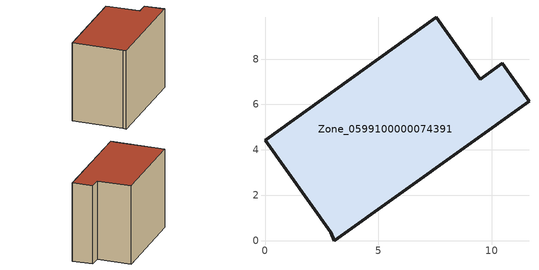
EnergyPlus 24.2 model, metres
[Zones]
Zone_0599100000074391
 floor ground (C_G): 2.9,0.38 0,4.43 7.55,9.84 9.49,7.12 10.45,7.81 11.63,6.15 3.05,0 z0
 wall outside (C_F): 0,4.43 2.9,0.38 3.05,0 11.63,6.15 10.45,7.81 9.49,7.12 7.55,9.84 0,4.43 z0:7.84
 roof outside (C_R): 2.9,0.38 3.05,0 11.63,6.15 10.45,7.81 9.49,7.12 7.55,9.84 0,4.43 z7.84
[BUILDING]
Pand.0599100000074391: North Axis=0; Terrain=City; Loads Convergence Tolerance Value=0.04; Temperature Convergence Tolerance Value=0.4; Solar Distribution=FullExterior; Maximum Number of Warmup Days=25; Minimum Number of Warmup Days=1
[Site:Location]
Rotterdam.The.Hague.AP_ZH_NLD Design_Conditions: Latitude=51.96; Longitude=4.45; Time Zone=1; Elevation=-4.5
[SITE:GROUNDTEMPERATURE:BUILDINGSURFACE]
18, 18, 18, 18, 18, 18, 18, 18, 18, 18, 18, 18
[MATERIAL] Thermal Absorptance=0.9; Solar Absorptance=0.7; Visible Absorptance=0.7
Name | Roughness | Thickness | Conductivity | Density | Specific Heat
G.TC.1975-1991 | MediumSmooth | 0.15 | 0.288461 | 540 | 1210
F.TC.1975-1991 | Rough | 0.3 | 0.230769 | 1920 | 840
R.TC.1975-1991 | MediumRough | 0.2 | 0.153846 | 1500 | 1000
[CONSTRUCTION]
C_G: G.TC.1975-1991
C_F: F.TC.1975-1991
C_R: R.TC.1975-1991
[ZONE]
Zone_0599100000074391: Type=1; Multiplier=1; Ceiling Height=Autocalculate; Volume=Autocalculate; Floor Area=autocalculate; Part of Total Floor Area=Yes
[ZONEINFILTRATION:DESIGNFLOWRATE]
Infil_Zone_0599100000074391: Zone or ZoneList or Space or SpaceList=Zone_0599100000074391; Schedule=AlwaysOn; Design Flow Rate Calculation Method=Flow/Area; Flow Rate per Floor Area=0.003; Constant Term Coefficient=1; Temperature Term Coefficient=0; Velocity Term Coefficient=0; Velocity Squared Term Coefficient=0
[HVACTEMPLATE:ZONE:IDEALLOADSAIRSYSTEM]
Zone_0599100000074391: Maximum Heating Supply Air Temperature=50; Minimum Cooling Supply Air Temperature=13; Maximum Heating Supply Air Humidity Ratio=0.0156; Minimum Cooling Supply Air Humidity Ratio=0.0077; Heating Limit=NoLimit; Cooling Limit=NoLimit; Dehumidification Control Type=ConstantSensibleHeatRatio; Cooling Sensible Heat Ratio=0.7; Dehumidification Setpoint=60; Humidification Control Type=None; Humidification Setpoint=30; Outdoor Air Method=None; Outdoor Air Flow Rate per Person=0.00944; Outdoor Air Flow Rate per Zone Floor Area=0; Outdoor Air Flow Rate per Zone=0; Demand Controlled Ventilation Type=None; Outdoor Air Economizer Type=NoEconomizer; Heat Recovery Type=None; Sensible Heat Recovery Effectiveness=0.7; Latent Heat Recovery Effectiveness=0.65
[ZONECONTROL:THERMOSTAT]
ThermostatControl_Zone_0599100000074391: Zone or ZoneList=Zone_0599100000074391; Control Type Schedule=DualSetpointControlType; Control 1=Thermostat_Zone_0599100000074391; Temperature Difference Between Cutout And Setpoint=0
[THERMOSTATSETPOINT:DUALSETPOINT]
Thermostat_Zone_0599100000074391: Heating Setpoint Temperature Schedule=HeatingSetpoint_Zone_0599100000074391; Cooling Setpoint Temperature Schedule=CoolingSetpoint_Zone_0599100000074391
[SCHEDULE:COMPACT]
HeatingSetpoint_Zone_0599100000074391: Through: 12/31, For: AllDays, Until: 24:00, 21
CoolingSetpoint_Zone_0599100000074391: Through: 12/31, For: AllDays, Until: 24:00, 24
DualSetpointControlType: Through: 12/31, For: AllDays, Until: 24:00, 4
AlwaysOn: Through: 12/31, For: AllDays, Until: 24:00, 1
